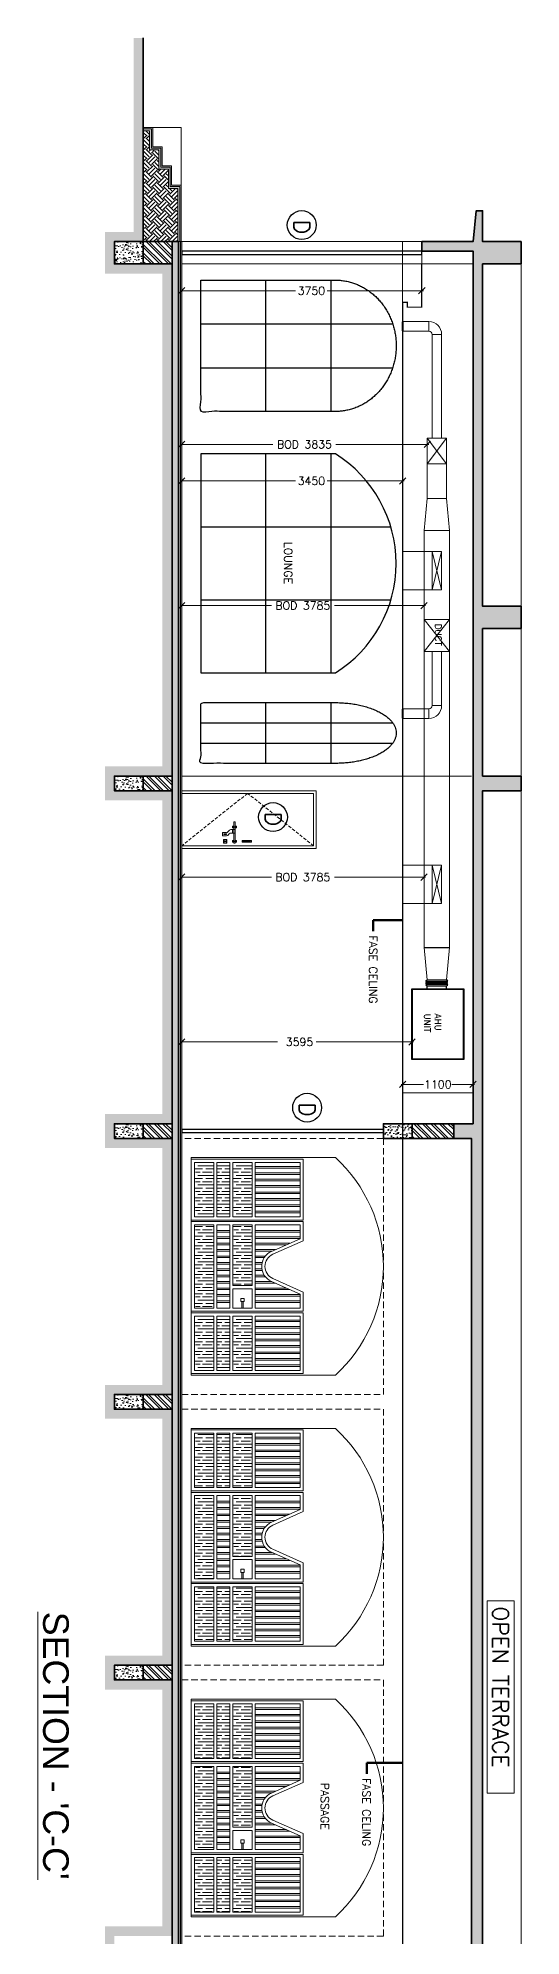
# Model space of a CAD drawing. Header units: millimetres. Extents: x -154478 to 73967, y -24076 to 107303.
# Drawn here: x -94121 to -86576, y 28817 to 58467 of the extents above; entities that cross this region are included whole.
import ezdxf

# ---------------------------------------------------------------- set-up
doc = ezdxf.new("R2010")
doc.units = ezdxf.units.MM
doc.header["$MEASUREMENT"] = 0
doc.header["$PDSIZE"] = -25
doc.linetypes.add('DASHED', pattern=[0.75, 0.5, -0.25])
doc.linetypes.add('HIDDEN', pattern=[0.375, 0.25, -0.125])
for name, color, linetype, lineweight in [('CA-ANNO-DIMS', 8, 'Continuous', 15), ('CA-ANNO-TEXT', 8, 'Continuous', 20), ('CA-DOOR', 8, 'Continuous', 9), ('CA-DOOR-IDEN', 8, 'Continuous', 25), ('CA-ELEVATION', 8, 'Continuous', 15), ('CA-FLOR', 8, 'Continuous', 18), ('CA-GLAZ', 8, 'Continuous', 25), ('CA-HATCH', 8, 'Continuous', 5), ('CA-WALL-EXTR', 8, 'Continuous', 35), ('M-EQPM', 150, 'Continuous', 30), ('M_SUPPLY DUCT', 5, 'Continuous', 9)]:
    doc.layers.add(name, color=color, linetype=linetype, lineweight=lineweight)
doc.layers.add('RCP', color=5, linetype='Continuous')
doc.styles.add('ISO STANDARD', font='simplex.shx')
doc.dimstyles.new('ISO STANDARD', dxfattribs={"dimscale": 100, "dimtxt": 1.25, "dimasz": 1, "dimexe": 0.5, "dimexo": 0.75, "dimgap": 0.25, "dimtad": 0, "dimzin": 9, "dimdsep": 46, "dimtxsty": 'ISO STANDARD', "dimblk": 'OBLIQUE', "dimcen": 0.09, "dimdle": 0.25, "dimclrd": 256, "dimclre": 256, "dimclrt": 256, "dimadec": 0, "dimazin": 2, "dimtfac": 0.09, "dimtofl": 0, "dimtmove": 2, "dimatfit": 0, "dimfxl": 187.5, "dimtolj": 1, "dimtzin": 0, "dimlwd": 9, "dimlwe": 9, "dimarcsym": 2})
pattern_1 = [(315, (-94665.26, 97208.88), (66.29126, 66.29126), []), (315, (-94665.26, 97164.69), (66.29126, 66.29126), [])]
pattern_2 = [(320, (-154854.79, 32453.37), (-12.55043, -143.45204), [15, -165]), (265, (-154854.8, 32453.37), (150.43843, 27.75027), [12, -132]), (10.45144, (-154855.84, 32441.42), (137.888, -115.70177), [12.74804, -140.22842]), (316.1842, (-154814.8, 32453.37), (-33.10386, -213.44827), [22.5, -247.5]), (6.63564, (-154817.55, 32435.59), (194.8237, -186.9324), [19.1221, -210.34275]), (261.18416, (-154814.8, 32453.37), (194.8237, -186.9324), [18, -198]), (291, (-154824.79, 32433.37), (-80.52378, -119.38141), [15, -165]), (236, (-154824.8, 32433.37), (145.03, -48.66307), [12, -132]), (341.45144, (-154831.5, 32423.43), (64.50623, -168.04448), [12.74804, -140.22842]), (307.5, (-154854.794, 32453.375), (66.57877, -2.43197), [0, -130.4, 0, -134, 0, -132.5]), (277.5, (-154854.794, 32453.375), (78.88234, -52.61391), [0, -76.4, 0, -127.4, 0, -50.5]), (237.5, (-154854.794, 32497.975), (-4.510974, -106.764487), [0, -50, 0, -156, 0, -207]), (227.5, (-154854.79, 32517.975), (20.021, -116.63723), [0, -65, 0, -103.6, 0, -147])]

# ---------------------------------------------------------------- blocks, each defined once
blk = doc.blocks.new('D1 - 750X2100 ELV')
at = {"layer": 'CA-DOOR', "linetype": 'HIDDEN', "lineweight": 0, "ltscale": 200}
for p, q in [((40, 2060), (860, 1030)), ((860, 1030), (40, 0))]:
    blk.add_line(p, q, dxfattribs=at)
at = {"layer": 'CA-DOOR'}
for p, q in [((196, 639), (196, 701)), ((246, 639), (196, 639)), ((239, 816), (294, 816)), ((239, 769), (239, 816)), ((239, 793), (294, 793)), ((246, 694), (246, 639)), ((294, 816), (294, 770)), ((900, 0), (0, 0))]:
    blk.add_line(p, q, dxfattribs=at)
for points in [[(0, 0), (0, 0), (0, 2100), (900, 2100), (900, 0)], [(40, 0), (40, 2060), (860, 2060), (860, 0)], [(106, 817), (80, 817), (80, 833), (106, 833)], [(95, 833), (95, 857), (125, 857), (125, 833)], [(125, 817), (125, 793), (95, 793), (95, 817)], [(112, 833), (239, 833)], [(239, 817), (112, 817)], [(294, 833), (331, 833)], [(331, 817), (294, 817)], [(320, 833), (320, 857), (349, 857), (349, 833)], [(349, 817), (349, 793), (320, 793), (320, 817)], [(337, 833), (416, 833), (416, 817), (337, 817)]]:
    blk.add_lwpolyline(points, dxfattribs=at)
for points in [[(98, 943), (122, 943), (122, 1093), (98, 1093)], [(104, 1071), (116, 1071), (116, 966), (104, 966)], [(83, 707), (137, 707), (137, 651), (83, 651)], [(106, 844), (112, 844), (112, 806), (106, 806)], [(106, 697), (114, 697), (114, 662), (106, 662)], [(217, 700), (226, 700), (226, 659), (217, 659)], [(239, 835), (294, 835), (294, 816), (239, 816)], [(331, 844), (337, 844), (337, 806), (331, 806)]]:
    blk.add_lwpolyline(points, close=True, dxfattribs=at)
for centre, radius in [((103, 1085), 1.96), ((103, 952), 1.96), ((117, 1085), 1.96), ((117, 952), 1.96), ((93, 696), 2.93), ((93, 663), 2.93), ((127, 696), 2.93), ((127, 663), 2.93)]:
    blk.add_circle(centre, radius, dxfattribs=at)
for centre, radius, start, end in [((234, 701), 37.5, 120.3294, 180), ((183, 787), 62.1, 300.3294, 315.4295), ((201, 769), 37.5, 315.4295, 0), ((283, 694), 37.5, 124.7817, 180), ((196, 820), 116, 304.7817, 320.0976), ((256, 770), 37.5, 320.0976, 0)]:
    blk.add_arc(centre, radius, start, end, dxfattribs=at)
blk = doc.blocks.new('33')
at = {"layer": 'CA-HATCH', "transparency": 33554687}
h = blk.add_hatch(dxfattribs=at)
h.set_pattern_fill('GOST_WOOD', scale=25)
h.set_pattern_definition([(90, (0, 0), (150, -9e-15), [250, -50]), (90, (50, -50), (150, -9e-15), [150, -37.5, 75, -37.5]), (90, (100, -125), (150, -9e-15), [250, -50])])
h.paths.add_polyline_path([(-9132, 7293), (-9982, 7293), (-9982, 6993), (-9132, 6993)])
h.paths.add_polyline_path([(-8057, 7293), (-9007, 7293), (-9007, 6993), (-8057, 6993)])
h.paths.add_polyline_path([(-6732, 7293), (-7582, 7293), (-7582, 6993), (-6732, 6993)])
h.paths.add_polyline_path([(-6732, 6943), (-7582, 6943), (-7582, 6743), (-6732, 6743)])
h.paths.add_polyline_path([(-6732, 6693), (-7582, 6693), (-7582, 6393), (-6732, 6393)])
h.paths.add_polyline_path([(-7707, 6693), (-9007, 6693), (-9007, 6393), (-7707, 6393)])
h.paths.add_polyline_path([(-9132, 6693), (-9982, 6693), (-9982, 6393), (-9132, 6393)])
h.paths.add_polyline_path([(-9132, 6943), (-9982, 6943), (-9982, 6743), (-9132, 6743)])
at = {"layer": 'CA-DOOR'}
for points in [[(-10032, 8093), (-9082, 8093), (-9082, 6343), (-10032, 6343)], [(-9982, 7343), (-9982, 8043), (-9132, 8043), (-9132, 7343)], [(-9894, 8043), (-9919, 8043), (-9919, 7343), (-9894, 7343)], [(-9819, 8043), (-9794, 8043), (-9794, 7343), (-9819, 7343)], [(-9719, 8043), (-9694, 8043), (-9694, 7343), (-9719, 7343)], [(-9594, 8043), (-9619, 8043), (-9619, 7343), (-9594, 7343)], [(-9494, 8043), (-9519, 8043), (-9519, 7343), (-9494, 7343)], [(-9394, 8043), (-9419, 8043), (-9419, 7343), (-9394, 7343)], [(-9319, 8043), (-9294, 8043), (-9294, 7343), (-9319, 7343)], [(-9219, 8043), (-9194, 8043), (-9194, 7343), (-9219, 7343)], [(-8919, 8043), (-8894, 8043), (-8894, 7343), (-8919, 7343)], [(-8819, 8043), (-8794, 8043), (-8794, 7343), (-8819, 7343)], [(-7894, 8043), (-7919, 8043), (-7919, 7343), (-7894, 7343)], [(-7794, 8043), (-7819, 8043), (-7819, 7343), (-7794, 7343)], [(-6682, 8093), (-7632, 8093), (-7632, 6343), (-6682, 6343)], [(-6732, 7343), (-6732, 8043), (-7582, 8043), (-7582, 7343)], [(-7494, 8043), (-7519, 8043), (-7519, 7343), (-7494, 7343)], [(-7394, 8043), (-7419, 8043), (-7419, 7343), (-7394, 7343)], [(-7319, 8043), (-7294, 8043), (-7294, 7343), (-7319, 7343)], [(-7219, 8043), (-7194, 8043), (-7194, 7343), (-7219, 7343)], [(-7119, 8043), (-7094, 8043), (-7094, 7343), (-7119, 7343)], [(-6994, 8043), (-7019, 8043), (-7019, 7343), (-6994, 7343)], [(-6894, 8043), (-6919, 8043), (-6919, 7343), (-6894, 7343)], [(-6819, 8043), (-6794, 8043), (-6794, 7343), (-6819, 7343)], [(-9982, 6993), (-9982, 7293), (-9132, 7293), (-9132, 6993)], [(-8057, 7293), (-9007, 7293), (-9007, 6993), (-8057, 6993)], [(-8007, 6993), (-7707, 6993), (-7707, 7293), (-8007, 7293)], [(-7807, 7168), (-7807, 7156), (-7807, 7131), (-7807, 7119), (-7857, 7119), (-7857, 7168)], [(-7807, 7156), (-7707, 7156), (-7707, 7131), (-7807, 7131)], [(-6732, 6993), (-6732, 7293), (-7582, 7293), (-7582, 6993)], [(-9132, 6743), (-9982, 6743), (-9982, 6943), (-9132, 6943)], [(-9007, 6743), (-7707, 6743), (-7707, 6943), (-9007, 6943)], [(-8919, 6943), (-8894, 6943), (-8894, 6743), (-8919, 6743)], [(-8819, 6943), (-8794, 6943), (-8794, 6743), (-8819, 6743)], [(-8719, 6943), (-8694, 6943), (-8694, 6743), (-8719, 6743)], [(-8619, 6943), (-8594, 6943), (-8594, 6743), (-8619, 6743)], [(-8519, 6943), (-8494, 6943), (-8494, 6743), (-8519, 6743)], [(-8419, 6943), (-8394, 6943), (-8394, 6743), (-8419, 6743)], [(-8319, 6943), (-8294, 6943), (-8294, 6743), (-8319, 6743)], [(-8219, 6943), (-8194, 6943), (-8194, 6743), (-8219, 6743)], [(-8119, 6943), (-8094, 6943), (-8094, 6743), (-8119, 6743)], [(-8019, 6943), (-7994, 6943), (-7994, 6743), (-8019, 6743)], [(-7919, 6943), (-7894, 6943), (-7894, 6743), (-7919, 6743)], [(-7819, 6943), (-7794, 6943), (-7794, 6743), (-7819, 6743)], [(-7582, 6743), (-6732, 6743), (-6732, 6943), (-7582, 6943)], [(-9132, 6693), (-9132, 6393), (-9982, 6393), (-9982, 6693)], [(-9007, 6693), (-9007, 6393), (-7707, 6393), (-7707, 6693)], [(-7582, 6693), (-7582, 6393), (-6732, 6393), (-6732, 6693)]]:
    blk.add_lwpolyline(points, close=True, dxfattribs=at)
for points in [[(-8757, 8093), (-9057, 8093), (-9057, 6343), (-7657, 6343), (-7657, 8093), (-7957, 8093), (-8168, 7615, -0.642484), (-8546, 7615)], [(-7707, 7343), (-7707, 8043), (-7924, 8043), (-8122, 7594, -0.643448), (-8591, 7594), (-8789, 8043), (-9007, 8043), (-9007, 7343)]]:
    blk.add_lwpolyline(points, format="xyb", close=True, dxfattribs=at)
for points in [[(-8719, 7884), (-8719, 7343), (-8694, 7343), (-8694, 7828)], [(-7994, 7884), (-7994, 7343), (-8019, 7343), (-8019, 7828)], [(-8619, 7658), (-8619, 7343), (-8594, 7343), (-8594, 7601)], [(-8519, 7501), (-8519, 7343), (-8494, 7343), (-8494, 7483)], [(-8394, 7446), (-8394, 7343), (-8419, 7343), (-8419, 7451)], [(-8294, 7451), (-8294, 7343), (-8319, 7343), (-8319, 7446)], [(-8219, 7483), (-8219, 7343), (-8194, 7343), (-8194, 7501)], [(-8119, 7601), (-8119, 7343), (-8094, 7343), (-8094, 7658)]]:
    blk.add_lwpolyline(points, dxfattribs=at)
blk = doc.blocks.new('_Oblique')
at = {"color": 0, "linetype": 'ByBlock', "lineweight": -2}
blk.add_line((-0.5, -0.5), (0.5, 0.5), dxfattribs=at)
blk = doc.blocks.new('*D112')
at = {"layer": 'CA-ANNO-DIMS', "lineweight": 9, "transparency": 16777216}
for p, q in [((-91876, 51558), (-91876, 51598)), ((-88426, 51558), (-88426, 51598)), ((-91901, 51548), (-90097, 51548)), ((-88401, 51548), (-89606, 51548))]:
    blk.add_line(p, q, dxfattribs=at)
at = {"layer": 'Defpoints', "color": 0, "transparency": 16777216}
for p in [(-91876, 51483), (-88426, 51548), (-88426, 51483)]:
    blk.add_point(p, dxfattribs=at)
at = {"layer": 'CA-ANNO-DIMS', "lineweight": 9, "transparency": 16777216, "xscale": 100, "yscale": 100, "zscale": 100, "rotation": 180}
blk.add_blockref('_Oblique', (-91876, 51548), dxfattribs=at)
at = {"layer": 'CA-ANNO-DIMS', "lineweight": 9, "transparency": 16777216, "xscale": 100, "yscale": 100, "zscale": 100}
blk.add_blockref('_Oblique', (-88426, 51548), dxfattribs=at)
at = {"layer": 'CA-ANNO-DIMS', "transparency": 16777216, "insert": (-89851, 51548), "char_height": 125, "attachment_point": 5, "style": 'ISO STANDARD'}
blk.add_mtext('\\A1;3450', dxfattribs=at)
blk = doc.blocks.new('*D113')
at = {"layer": 'CA-ANNO-DIMS', "lineweight": 9, "transparency": 16777216}
for p, q in [((-91876, 54528), (-91876, 54568)), ((-88126, 54528), (-88126, 54568)), ((-91901, 54518), (-90097, 54518)), ((-88101, 54518), (-89606, 54518))]:
    blk.add_line(p, q, dxfattribs=at)
at = {"layer": 'Defpoints', "color": 0, "transparency": 16777216}
for p in [(-91876, 54453), (-88126, 54518), (-88126, 54453)]:
    blk.add_point(p, dxfattribs=at)
at = {"layer": 'CA-ANNO-DIMS', "lineweight": 9, "transparency": 16777216, "xscale": 100, "yscale": 100, "zscale": 100, "rotation": 180}
blk.add_blockref('_Oblique', (-91876, 54518), dxfattribs=at)
at = {"layer": 'CA-ANNO-DIMS', "lineweight": 9, "transparency": 16777216, "xscale": 100, "yscale": 100, "zscale": 100}
blk.add_blockref('_Oblique', (-88126, 54518), dxfattribs=at)
at = {"layer": 'CA-ANNO-DIMS', "transparency": 16777216, "insert": (-89851, 54518), "char_height": 125, "attachment_point": 5, "style": 'ISO STANDARD'}
blk.add_mtext('\\A1;3750', dxfattribs=at)
blk = doc.blocks.new('*D117')
at = {"lineweight": 9, "transparency": 16777216}
for p, q in [((-88451, 42121), (-88098, 42121)), ((-88426, 42062), (-88426, 42171)), ((-87301, 42121), (-87655, 42121)), ((-87326, 42062), (-87326, 42171))]:
    blk.add_line(p, q, dxfattribs=at)
at = {"layer": 'Defpoints', "color": 0, "transparency": 16777216}
for p in [(-88426, 42121), (-88426, 41987), (-87326, 41987)]:
    blk.add_point(p, dxfattribs=at)
at = {"lineweight": 9, "transparency": 16777216, "xscale": 100, "yscale": 100, "zscale": 100, "rotation": 180}
blk.add_blockref('_Oblique', (-88426, 42121), dxfattribs=at)
at = {"lineweight": 9, "transparency": 16777216, "xscale": 100, "yscale": 100, "zscale": 100}
blk.add_blockref('_Oblique', (-87326, 42121), dxfattribs=at)
at = {"transparency": 16777216, "insert": (-87876, 42121), "char_height": 125, "attachment_point": 5, "style": 'ISO STANDARD'}
blk.add_mtext('\\A1;1100', dxfattribs=at)
blk = doc.blocks.new('*D118')
at = {"layer": 'Defpoints', "color": 0, "transparency": 16777216}
for p in [(-91876, 45869), (-88091, 45869), (-91876, 45358)]:
    blk.add_point(p, dxfattribs=at)
at = {"layer": 'M_SUPPLY DUCT', "lineweight": 9, "transparency": 16777216}
for p, q in [((-91876, 45794), (-91876, 45308)), ((-88091, 45794), (-88091, 45308)), ((-91901, 45358), (-90476, 45358)), ((-88066, 45358), (-89492, 45358))]:
    blk.add_line(p, q, dxfattribs=at)
at = {"layer": 'M_SUPPLY DUCT', "lineweight": 9, "transparency": 16777216, "xscale": 100, "yscale": 100, "zscale": 100, "rotation": 180}
blk.add_blockref('_Oblique', (-91876, 45358), dxfattribs=at)
at = {"layer": 'M_SUPPLY DUCT', "lineweight": 9, "transparency": 16777216, "xscale": 100, "yscale": 100, "zscale": 100}
blk.add_blockref('_Oblique', (-88091, 45358), dxfattribs=at)
at = {"layer": 'M_SUPPLY DUCT', "transparency": 16777216, "insert": (-89984, 45358), "char_height": 125, "attachment_point": 5, "style": 'ISO STANDARD'}
blk.add_mtext('\\A1;BOD 3785', dxfattribs=at)
blk = doc.blocks.new('*D119')
at = {"layer": 'Defpoints', "color": 0, "transparency": 16777216}
for p in [(-91876, 52629), (-91876, 52119), (-88041, 52040)]:
    blk.add_point(p, dxfattribs=at)
at = {"layer": 'M_SUPPLY DUCT', "lineweight": 9, "transparency": 16777216}
for p, q in [((-91876, 52554), (-91876, 52069)), ((-91901, 52119), (-90451, 52119)), ((-88016, 52119), (-89467, 52119)), ((-88041, 52115), (-88041, 52169))]:
    blk.add_line(p, q, dxfattribs=at)
at = {"layer": 'M_SUPPLY DUCT', "lineweight": 9, "transparency": 16777216, "xscale": 100, "yscale": 100, "zscale": 100, "rotation": 180}
blk.add_blockref('_Oblique', (-91876, 52119), dxfattribs=at)
at = {"layer": 'M_SUPPLY DUCT', "lineweight": 9, "transparency": 16777216, "xscale": 100, "yscale": 100, "zscale": 100}
blk.add_blockref('_Oblique', (-88041, 52119), dxfattribs=at)
at = {"layer": 'M_SUPPLY DUCT', "transparency": 16777216, "insert": (-89959, 52119), "char_height": 125, "attachment_point": 5, "style": 'ISO STANDARD'}
blk.add_mtext('\\A1;BOD 3835', dxfattribs=at)
blk = doc.blocks.new('*D120')
at = {"layer": 'Defpoints', "color": 0, "transparency": 16777216}
for p in [(-91876, 50112), (-91876, 49601), (-88091, 49523)]:
    blk.add_point(p, dxfattribs=at)
at = {"layer": 'M_SUPPLY DUCT', "lineweight": 9, "transparency": 16777216}
for p, q in [((-91876, 50037), (-91876, 49551)), ((-91901, 49601), (-90476, 49601)), ((-88066, 49601), (-89492, 49601)), ((-88091, 49598), (-88091, 49651))]:
    blk.add_line(p, q, dxfattribs=at)
at = {"layer": 'M_SUPPLY DUCT', "lineweight": 9, "transparency": 16777216, "xscale": 100, "yscale": 100, "zscale": 100, "rotation": 180}
blk.add_blockref('_Oblique', (-91876, 49601), dxfattribs=at)
at = {"layer": 'M_SUPPLY DUCT', "lineweight": 9, "transparency": 16777216, "xscale": 100, "yscale": 100, "zscale": 100}
blk.add_blockref('_Oblique', (-88091, 49601), dxfattribs=at)
at = {"layer": 'M_SUPPLY DUCT', "transparency": 16777216, "insert": (-89984, 49601), "char_height": 125, "attachment_point": 5, "style": 'ISO STANDARD'}
blk.add_mtext('\\A1;BOD 3785', dxfattribs=at)
blk = doc.blocks.new('*D121')
at = {"layer": 'Defpoints', "color": 0, "transparency": 16777216}
for p in [(-91876, 43295), (-88281, 43295), (-91876, 42784)]:
    blk.add_point(p, dxfattribs=at)
at = {"layer": 'M_SUPPLY DUCT', "lineweight": 9, "transparency": 16777216}
for p, q in [((-91876, 43220), (-91876, 42734)), ((-88281, 43220), (-88281, 42734)), ((-91901, 42784), (-90381, 42784)), ((-88256, 42784), (-89777, 42784))]:
    blk.add_line(p, q, dxfattribs=at)
at = {"layer": 'M_SUPPLY DUCT', "lineweight": 9, "transparency": 16777216, "xscale": 100, "yscale": 100, "zscale": 100, "rotation": 180}
blk.add_blockref('_Oblique', (-91876, 42784), dxfattribs=at)
at = {"layer": 'M_SUPPLY DUCT', "lineweight": 9, "transparency": 16777216, "xscale": 100, "yscale": 100, "zscale": 100}
blk.add_blockref('_Oblique', (-88281, 42784), dxfattribs=at)
at = {"layer": 'M_SUPPLY DUCT', "transparency": 16777216, "insert": (-90079, 42784), "char_height": 125, "attachment_point": 5, "style": 'ISO STANDARD'}
blk.add_mtext('\\A1; 3595', dxfattribs=at)

msp = doc.modelspace()

# ---------------------------------------------------------------- hatches: boundary and pattern name
at = {"layer": 'CA-HATCH', "transparency": 33554687}
h = msp.add_hatch(dxfattribs=at)
h.set_pattern_fill('EARTH', color=256, scale=500, angle=-45)
h.set_pattern_definition([(315, (-94665.26, 97208.88), (176.7767, -4e-14), [125, -125]), (315, (-94632.11, 97242.03), (176.7767, -4e-14), [125, -125]), (315, (-94598.96, 97275.17), (176.7767, -4e-14), [125, -125]), (45, (-94576.87, 97275.17), (5e-14, 176.7767), [125, -125]), (45, (-94543.72, 97242.03), (5e-14, 176.7767), [125, -125]), (45, (-94510.58, 97208.88), (5e-14, 176.7767), [125, -125])])
h.paths.add_polyline_path([(-92026.456, 46937.426), (-92026.456, 54937.426), (-92926.456, 54937.426), (-92926.456, 55287.426), (-92476.456, 55287.426), (-92476.456, 58467.426), (-92626.456, 58467.426), (-92626.456, 55437.426), (-93076.456, 55437.426), (-93076.456, 54787.426), (-92176.456, 54787.426), (-92176.456, 47087.426), (-93076.456, 47087.426), (-93076.456, 46557.426), (-92176.456, 46557.426), (-92176.456, 41657.426), (-93076.456, 41657.426), (-93076.456, 41127.426), (-92176.456, 41127.426), (-92176.456, 37427.426), (-93076.456, 37427.426), (-93076.456, 36897.426), (-92176.456, 36897.426), (-92176.456, 33197.426), (-93076.456, 33197.426), (-93076.456, 32667.426), (-92176.456, 32667.426), (-92176.456, 28967.426), (-93076.456, 28967.426), (-93076.456, 28437.426), (-92176.456, 28437.426), (-92176.456, 24737.426), (-93076.456, 24737.426), (-93076.456, 24207.426), (-92176.456, 24207.426), (-92176.456, 20507.426), (-93076.456, 20507.426), (-93076.456, 19977.426), (-92176.456, 19977.426), (-92176.456, 16277.426), (-93076.456, 16277.426), (-93076.456, 15747.426), (-92176.456, 15747.426), (-92176.456, 11747.426), (-93076.456, 11747.426), (-93076.456, 11217.426), (-92626.456, 11217.426), (-92626.456, 16.2), (-92476.456, 16.2), (-92476.456, 11367.426), (-92926.456, 11367.426), (-92926.456, 11597.426), (-92026.456, 11597.426), (-92026.456, 15897.426), (-92926.456, 15897.426), (-92926.456, 16127.426), (-92026.456, 16127.426), (-92026.456, 20127.426), (-92926.456, 20127.426), (-92926.456, 20357.426), (-92026.456, 20357.426), (-92026.456, 24357.426), (-92926.456, 24357.426), (-92926.456, 24587.426), (-92026.456, 24587.426), (-92026.456, 28587.426), (-92926.456, 28587.426), (-92926.456, 28817.426), (-92026.456, 28817.426), (-92026.456, 32817.426), (-92926.456, 32817.426), (-92926.456, 33047.426), (-92026.456, 33047.426), (-92026.456, 37047.426), (-92926.456, 37047.426), (-92926.456, 37277.426), (-92026.456, 37277.426), (-92026.456, 41277.426), (-92926.456, 41277.426), (-92926.456, 41507.426), (-92026.456, 41507.426), (-92026.456, 46707.426), (-92926.456, 46707.426), (-92926.456, 46937.426)])
at = {"layer": 'CA-HATCH', "transparency": 33554559}
h = msp.add_hatch(dxfattribs=at)
h.set_pattern_fill('ANSI31', color=256, angle=-90)
h.set_pattern_definition([(315, (-186549.7449, 82652.21702), (0.08838834765, 0.08838834765), [])])
h.paths.add_polyline_path([(-91906.456, 55287.426), (-91886.456, 55287.426), (-91886.456, 56167.426), (-92033.956, 56167.426), (-92033.956, 56467.426), (-92181.456, 56467.426), (-92181.456, 56767.426), (-92328.956, 56767.426), (-92328.956, 57067.426), (-92476.456, 57067.426), (-92476.456, 57047.426), (-92348.956, 57047.426), (-92348.956, 56747.426), (-92201.456, 56747.426), (-92201.456, 56447.426), (-92053.956, 56447.426), (-92053.956, 56147.426), (-91906.456, 56147.426)])
h = msp.add_hatch(dxfattribs=at)
h.set_pattern_fill('AR-SAND', color=256, scale=20, angle=-90)
h.set_pattern_definition([(307.5, (-186549.745, 82652.217), (38.536475, 1.259867), [0, -30.4, 0, -34, 0, -32.5]), (277.5, (-186549.745, 82652.217), (56.44292, -35.395534), [0, -16.4, 0, -27.4, 0, -10.5]), (237.5, (-186549.745, 82676.817), (0.113181, -62.282837), [0, -10, 0, -36, 0, -47]), (227.5, (-186549.745, 82676.817), (17.55351, -60.122532), [0, -5, 0, -23.6, 0, -27])])
h.paths.add_polyline_path([(-91936.456, 55287.426), (-91906.456, 55287.426), (-91906.456, 56147.426), (-92053.956, 56147.426), (-92053.956, 56447.426), (-92201.456, 56447.426), (-92201.456, 56747.426), (-92348.956, 56747.426), (-92348.956, 57047.426), (-92476.456, 57047.426), (-92476.456, 57017.426), (-92378.956, 57017.426), (-92378.956, 56717.426), (-92231.456, 56717.426), (-92231.456, 56417.426), (-92083.956, 56417.426), (-92083.956, 56117.426), (-91936.456, 56117.426)])
at = {"layer": 'CA-HATCH', "transparency": 33554687}
h = msp.add_hatch(dxfattribs=at)
h.set_pattern_fill('EARTH', color=256, scale=500, angle=-45)
h.set_pattern_definition([(315, (-186549.74, 82652.22), (176.7767, -4e-14), [125, -125]), (315, (-186516.6, 82685.36), (176.7767, -4e-14), [125, -125]), (315, (-186483.45, 82718.51), (176.7767, -4e-14), [125, -125]), (45, (-186461.36, 82718.51), (5e-14, 176.7767), [125, -125]), (45, (-186428.21, 82685.36), (5e-14, 176.7767), [125, -125]), (45, (-186395.07, 82652.22), (5e-14, 176.7767), [125, -125])])
h.paths.add_polyline_path([(-92476.456, 55287.426), (-91936.456, 55287.426), (-91936.456, 56117.426), (-92083.956, 56117.426), (-92083.956, 56417.426), (-92231.456, 56417.426), (-92231.456, 56717.426), (-92378.956, 56717.426), (-92378.956, 57017.426), (-92476.456, 57017.426)])
h = msp.add_hatch(dxfattribs=at)
h.set_pattern_fill('AR-CONC', color=256, scale=20, angle=-90)
h.set_pattern_definition(pattern_2)
h.paths.add_polyline_path([(-87326.456, 41507.426), (-87326.456, 55137.426), (-88126.456, 55137.426), (-88126.456, 55287.426), (-87326.456, 55287.426), (-87276.456, 55767.426), (-87176.456, 55767.426), (-87176.456, 55287.426), (-86576.456, 55287.426), (-86576.456, 54937.426), (-87176.456, 54937.426), (-87176.456, 49590.239), (-86576.456, 49590.239), (-86576.456, 49240.239), (-87176.456, 49240.239), (-87176.456, 46937.426), (-86576.456, 46937.426), (-86576.456, 46707.426), (-87176.456, 46707.426), (-87176.456, 15897.426), (-87626.456, 15897.426), (-87626.456, 16127.426), (-87351.456, 16127.426), (-87351.456, 41277.426), (-87626.456, 41277.426), (-87626.456, 41507.426)])
h = msp.add_hatch(dxfattribs=at)
h.set_pattern_fill('AR-CONC', color=256, scale=20, angle=-90)
h.set_pattern_definition([(320, (-94665.26, 110988.88), (-12.55043, -143.45204), [15, -165]), (265, (-94665.26, 110988.88), (150.43843, 27.75027), [12, -132]), (10.45144, (-94666.3, 110976.93), (137.888, -115.70177), [12.74804, -140.22842]), (316.1842, (-94625.26, 110988.88), (-33.10386, -213.44827), [22.5, -247.5]), (6.63564, (-94628.01, 110971.1), (194.8237, -186.9324), [19.1221, -210.34275]), (261.18416, (-94625.26, 110988.88), (194.8237, -186.9324), [18, -198]), (291, (-94635.26, 110968.88), (-80.52378, -119.3814), [15, -165]), (236, (-94635.26, 110968.88), (145.03, -48.66307), [12, -132]), (341.45144, (-94641.97, 110958.93), (64.50623, -168.04448), [12.74804, -140.22842]), (307.5, (-94665.256, 110988.88), (66.57877, -2.43197), [0, -130.4, 0, -134, 0, -132.5]), (277.5, (-94665.256, 110988.88), (78.88234, -52.61391), [0, -76.4, 0, -127.4, 0, -50.5]), (237.5, (-94665.256, 111033.48), (-4.510974, -106.764487), [0, -50, 0, -156, 0, -207]), (227.5, (-94665.26, 111053.48), (20.021, -116.63723), [0, -65, 0, -103.6, 0, -147])])
h.paths.add_polyline_path([(-92476.456, 54937.426), (-92476.456, 55287.426), (-92926.456, 55287.426), (-92926.456, 54937.426)])
h = msp.add_hatch(dxfattribs=at)
h.set_pattern_fill('ANSI32', color=256, scale=250, angle=-90)
h.set_pattern_definition([(315, (-94665.26, 105558.88), (66.29126, 66.29126), []), (315, (-94665.26, 105514.69), (66.29126, 66.29126), [])])
h.paths.add_polyline_path([(-92476.456, 55287.426), (-92476.456, 54937.426), (-92026.456, 54937.426), (-92026.456, 55287.426)])
h = msp.add_hatch(dxfattribs=at)
h.set_pattern_fill('AR-CONC', color=256, scale=20, angle=-90)
h.set_pattern_definition([(320, (-153637.42, 20305.72), (-12.55043, -143.45204), [15, -165]), (265, (-153637.42, 20305.72), (150.43843, 27.75027), [12, -132]), (10.45144, (-153638.46, 20293.77), (137.888, -115.70177), [12.74804, -140.22842]), (316.1842, (-153597.42, 20305.72), (-33.10386, -213.44827), [22.5, -247.5]), (6.63564, (-153600.18, 20287.94), (194.8237, -186.9324), [19.1221, -210.34275]), (261.18416, (-153597.42, 20305.72), (194.8237, -186.9324), [18, -198]), (291, (-153607.42, 20285.72), (-80.52378, -119.38141), [15, -165]), (236, (-153607.42, 20285.72), (145.03, -48.66307), [12, -132]), (341.45144, (-153614.13, 20275.77), (64.50623, -168.04448), [12.74804, -140.22842]), (307.5, (-153637.42, 20305.723), (66.57877, -2.43197), [0, -130.4, 0, -134, 0, -132.5]), (277.5, (-153637.42, 20305.72), (78.88234, -52.61391), [0, -76.4, 0, -127.4, 0, -50.5]), (237.5, (-153637.42, 20350.32), (-4.510974, -106.764487), [0, -50, 0, -156, 0, -207]), (227.5, (-153637.42, 20370.32), (20.021, -116.63723), [0, -65, 0, -103.6, 0, -147])])
h.paths.add_polyline_path([(-91926.456, 55287.426), (-91926.456, 11367.426), (-92026.456, 11367.426), (-92026.456, 55287.426)])
at = {"layer": 'CA-HATCH', "transparency": 33554559}
h = msp.add_hatch(dxfattribs=at)
h.set_pattern_fill('AR-SAND', color=256, scale=20, angle=-90)
h.set_pattern_definition([(307.5, (-104446.868, 61252.67), (38.536475, 1.259867), [0, -30.4, 0, -34, 0, -32.5]), (277.5, (-104446.87, 61252.67), (56.44292, -35.395534), [0, -16.4, 0, -27.4, 0, -10.5]), (237.5, (-104446.868, 61277.27), (0.11318, -62.282837), [0, -10, 0, -36, 0, -47]), (227.5, (-104446.87, 61277.27), (17.55351, -60.12253), [0, -5, 0, -23.6, 0, -27])])
h.paths.add_polyline_path([(-91896.456, 55287.426), (-91896.456, 11367.426), (-91926.456, 11367.426), (-91926.456, 55287.426)])
h = msp.add_hatch(dxfattribs=at)
h.set_pattern_fill('ANSI31', color=256, angle=-90)
h.set_pattern_definition([(315, (-104446.86824, 61252.67013), (0.08838834765, 0.08838834765), [])])
h.paths.add_polyline_path([(-91876.456, 55287.426), (-91876.456, 11367.426), (-91896.456, 11367.426), (-91896.456, 55287.426)])
at = {"layer": 'CA-HATCH', "transparency": 33554687}
h = msp.add_hatch(dxfattribs=at)
h.set_pattern_fill('AR-CONC', color=256, scale=20, angle=-90)
h.set_pattern_definition([(320, (-94665.26, 102638.88), (-12.55043, -143.45204), [15, -165]), (265, (-94665.26, 102638.88), (150.43843, 27.75027), [12, -132]), (10.45144, (-94666.3, 102626.93), (137.888, -115.70177), [12.74804, -140.22842]), (316.1842, (-94625.26, 102638.88), (-33.10386, -213.44827), [22.5, -247.5]), (6.63564, (-94628.01, 102621.1), (194.8237, -186.9324), [19.1221, -210.34275]), (261.18416, (-94625.26, 102638.88), (194.8237, -186.9324), [18, -198]), (291, (-94635.26, 102618.88), (-80.52378, -119.3814), [15, -165]), (236, (-94635.26, 102618.88), (145.03, -48.66307), [12, -132]), (341.45144, (-94641.97, 102608.93), (64.50623, -168.04448), [12.74804, -140.22842]), (307.5, (-94665.256, 102638.88), (66.57877, -2.43197), [0, -130.4, 0, -134, 0, -132.5]), (277.5, (-94665.256, 102638.88), (78.88234, -52.61391), [0, -76.4, 0, -127.4, 0, -50.5]), (237.5, (-94665.256, 102683.48), (-4.510974, -106.764487), [0, -50, 0, -156, 0, -207]), (227.5, (-94665.26, 102703.48), (20.021, -116.63723), [0, -65, 0, -103.6, 0, -147])])
h.paths.add_polyline_path([(-92476.456, 46707.426), (-92476.456, 46937.426), (-92926.456, 46937.426), (-92926.456, 46707.426)])
h = msp.add_hatch(dxfattribs=at)
h.set_pattern_fill('ANSI32', color=256, scale=250, angle=-90)
h.set_pattern_definition(pattern_1)
h.paths.add_polyline_path([(-92476.456, 46937.426), (-92476.456, 46707.426), (-92026.456, 46707.426), (-92026.456, 46937.426)])
h = msp.add_hatch(dxfattribs=at)
h.set_pattern_fill('AR-CONC', color=256, scale=20, angle=-90)
h.set_pattern_definition([(320, (-94665.26, 97208.88), (-12.55043, -143.45204), [15, -165]), (265, (-94665.26, 97208.88), (150.43843, 27.75027), [12, -132]), (10.45144, (-94666.3, 97196.93), (137.888, -115.70177), [12.74804, -140.22842]), (316.1842, (-94625.26, 97208.88), (-33.10386, -213.44827), [22.5, -247.5]), (6.63564, (-94628.01, 97191.1), (194.8237, -186.9324), [19.1221, -210.34275]), (261.18416, (-94625.26, 97208.88), (194.8237, -186.9324), [18, -198]), (291, (-94635.26, 97188.88), (-80.52378, -119.3814), [15, -165]), (236, (-94635.26, 97188.88), (145.03, -48.66307), [12, -132]), (341.45144, (-94641.97, 97178.93), (64.50623, -168.04448), [12.74804, -140.22842]), (307.5, (-94665.256, 97208.88), (66.57877, -2.43197), [0, -130.4, 0, -134, 0, -132.5]), (277.5, (-94665.256, 97208.88), (78.88234, -52.61391), [0, -76.4, 0, -127.4, 0, -50.5]), (237.5, (-94665.256, 97253.48), (-4.510974, -106.764487), [0, -50, 0, -156, 0, -207]), (227.5, (-94665.26, 97273.48), (20.021, -116.63723), [0, -65, 0, -103.6, 0, -147])])
h.paths.add_polyline_path([(-92476.456, 41277.426), (-92476.456, 41507.426), (-92926.456, 41507.426), (-92926.456, 41277.426)])
h = msp.add_hatch(dxfattribs=at)
h.set_pattern_fill('ANSI32', color=256, scale=250, angle=-90)
h.set_pattern_definition(pattern_1)
h.paths.add_polyline_path([(-92026.456, 41277.426), (-92026.456, 41507.426), (-92476.456, 41507.426), (-92476.456, 41277.426)])
h = msp.add_hatch(dxfattribs=at)
h.set_pattern_fill('AR-CONC', color=256, scale=20, angle=-90)
h.set_pattern_definition(pattern_2)
h.paths.add_polyline_path([(-88726.456, 41507.426), (-88726.456, 41277.426), (-88276.456, 41277.426), (-88276.456, 41507.426)])
h = msp.add_hatch(dxfattribs=at)
h.set_pattern_fill('ANSI32', color=256, scale=250, angle=-90)
h.set_pattern_definition([(315, (-154854.79, 32453.375), (66.29126, 66.29126), []), (315, (-154854.79, 32409.18), (66.29126, 66.29126), [])])
h.paths.add_polyline_path([(-87626.456, 41277.426), (-87626.456, 41507.426), (-88276.456, 41507.426), (-88276.456, 41277.426)])
h = msp.add_hatch(dxfattribs=at)
h.set_pattern_fill('AR-CONC', color=256, scale=20, angle=-90)
h.set_pattern_definition([(320, (-94665.26, 92978.88), (-12.55043, -143.45204), [15, -165]), (265, (-94665.26, 92978.88), (150.43843, 27.75027), [12, -132]), (10.45144, (-94666.3, 92966.93), (137.888, -115.70177), [12.74804, -140.22842]), (316.1842, (-94625.26, 92978.88), (-33.10386, -213.44827), [22.5, -247.5]), (6.63564, (-94628.01, 92961.1), (194.8237, -186.9324), [19.1221, -210.34275]), (261.18416, (-94625.26, 92978.88), (194.8237, -186.9324), [18, -198]), (291, (-94635.26, 92958.88), (-80.52378, -119.3814), [15, -165]), (236, (-94635.26, 92958.88), (145.03, -48.66307), [12, -132]), (341.45144, (-94641.97, 92948.93), (64.50623, -168.04448), [12.74804, -140.22842]), (307.5, (-94665.256, 92978.88), (66.57877, -2.43197), [0, -130.4, 0, -134, 0, -132.5]), (277.5, (-94665.256, 92978.88), (78.88234, -52.61391), [0, -76.4, 0, -127.4, 0, -50.5]), (237.5, (-94665.256, 93023.48), (-4.510974, -106.764487), [0, -50, 0, -156, 0, -207]), (227.5, (-94665.26, 93043.48), (20.021, -116.63723), [0, -65, 0, -103.6, 0, -147])])
h.paths.add_polyline_path([(-92476.456, 37047.426), (-92476.456, 37277.426), (-92926.456, 37277.426), (-92926.456, 37047.426)])
h = msp.add_hatch(dxfattribs=at)
h.set_pattern_fill('ANSI32', color=256, scale=250, angle=-90)
h.set_pattern_definition([(315, (-94665.26, 92978.88), (66.29126, 66.29126), []), (315, (-94665.26, 92934.69), (66.29126, 66.29126), [])])
h.paths.add_polyline_path([(-92026.456, 37047.426), (-92026.456, 37277.426), (-92476.456, 37277.426), (-92476.456, 37047.426)])
h = msp.add_hatch(dxfattribs=at)
h.set_pattern_fill('AR-CONC', color=256, scale=20, angle=-90)
h.set_pattern_definition([(320, (-94665.26, 88748.88), (-12.55043, -143.45204), [15, -165]), (265, (-94665.26, 88748.88), (150.43843, 27.75027), [12, -132]), (10.45144, (-94666.3, 88736.93), (137.888, -115.70177), [12.74804, -140.22842]), (316.1842, (-94625.26, 88748.88), (-33.10386, -213.44827), [22.5, -247.5]), (6.63564, (-94628.01, 88731.1), (194.8237, -186.9324), [19.1221, -210.34275]), (261.18416, (-94625.26, 88748.88), (194.8237, -186.9324), [18, -198]), (291, (-94635.26, 88728.88), (-80.52378, -119.3814), [15, -165]), (236, (-94635.26, 88728.88), (145.03, -48.66307), [12, -132]), (341.45144, (-94641.97, 88718.93), (64.50623, -168.04448), [12.74804, -140.22842]), (307.5, (-94665.256, 88748.88), (66.57877, -2.43197), [0, -130.4, 0, -134, 0, -132.5]), (277.5, (-94665.256, 88748.88), (78.88234, -52.61391), [0, -76.4, 0, -127.4, 0, -50.5]), (237.5, (-94665.256, 88793.48), (-4.510974, -106.764487), [0, -50, 0, -156, 0, -207]), (227.5, (-94665.26, 88813.48), (20.021, -116.63723), [0, -65, 0, -103.6, 0, -147])])
h.paths.add_polyline_path([(-92476.456, 32817.426), (-92476.456, 33047.426), (-92926.456, 33047.426), (-92926.456, 32817.426)])
h = msp.add_hatch(dxfattribs=at)
h.set_pattern_fill('ANSI32', color=256, scale=250, angle=-90)
h.set_pattern_definition([(315, (-94665.26, 88748.88), (66.29126, 66.29126), []), (315, (-94665.26, 88704.69), (66.29126, 66.29126), [])])
h.paths.add_polyline_path([(-92026.456, 32817.426), (-92026.456, 33047.426), (-92476.456, 33047.426), (-92476.456, 32817.426)])

# ---------------------------------------------------------------- linework, layer by layer
at = {"color": 2}
for points in [[(-88091.262, 44259.102), (-87691.262, 44259.102)], [(-88043.662, 43752.421), (-87738.862, 43752.421)]]:
    msp.add_lwpolyline(points, dxfattribs=at)
at = {"layer": 'CA-ANNO-DIMS'}
for p, q in [((-88426.456, 54337.426), (-88426.456, 55287.426)), ((-88426.456, 41987.157), (-87326.456, 41987.157))]:
    msp.add_line(p, q, dxfattribs=at)
at = {"layer": 'CA-ANNO-TEXT'}
msp.add_lwpolyline([(-87107.142, 34056.117), (-86682.142, 34056.117), (-86682.142, 31047.535), (-87107.142, 31047.535)], close=True, dxfattribs=at)
at = {"layer": 'CA-DOOR-IDEN'}
for centre in [(-90001.456, 55544.676), (-90449.631, 46296.964), (-89917.781, 41757.151)]:
    msp.add_circle(centre, 225, dxfattribs=at)
at = {"layer": 'CA-ELEVATION'}
for p, q in [((-91886.456, 57067.426), (-92328.956, 57067.426)), ((-91886.456, 56167.426), (-91886.456, 57067.426)), ((-91876.456, 55287.426), (-88126.456, 55287.426)), ((-88126.456, 55287.426), (-88126.456, 54937.426)), ((-91876.456, 54937.426), (-87326.456, 54937.426)), ((-86576.456, 54937.426), (-86576.456, 16127.426)), ((-91876.456, 46937.426), (-87351.456, 46937.426))]:
    msp.add_line(p, q, dxfattribs=at)
at = {"layer": 'CA-ELEVATION', "linetype": 'DASHED', "ltscale": 200}
for points in [[(-91876.456, 37277.426), (-88726.456, 37277.426), (-88726.456, 41277.426), (-91876.456, 41277.426)], [(-91876.456, 37047.426), (-88726.456, 37047.426), (-88726.456, 33047.426), (-91876.456, 33047.426)], [(-91876.456, 32817.426), (-88726.456, 32817.426), (-88726.456, 28817.426), (-91876.456, 28817.426)]]:
    msp.add_lwpolyline(points, dxfattribs=at)
at = {"layer": 'CA-ELEVATION'}
for points in [[(-91726.456, 40977.426), (-89476.456, 40977.426, -0.441176471), (-89476.456, 37577.426), (-91726.456, 37577.426)], [(-91726.456, 36747.426), (-89476.456, 36747.426, -0.441176471), (-89476.456, 33347.426), (-91726.456, 33347.426)], [(-91726.456, 32517.426), (-89476.456, 32517.426, -0.441176471), (-89476.456, 29117.426), (-91726.456, 29117.426)]]:
    msp.add_lwpolyline(points, format="xyb", close=True, dxfattribs=at)
at = {"layer": 'CA-FLOR', "ltscale": 100}
for p, q in [((-91876.456, 55287.426), (-91926.456, 55287.426)), ((-91896.456, 11367.426), (-91896.456, 55287.426)), ((-91876.456, 11367.426), (-91876.456, 55287.426))]:
    msp.add_line(p, q, dxfattribs=at)
at = {"layer": 'CA-FLOR'}
for points in [[(-92476.456, 57067.426), (-92328.956, 57067.426), (-92328.956, 56767.426), (-92181.456, 56767.426), (-92181.456, 56467.426), (-92033.956, 56467.426), (-92033.956, 56167.426), (-91886.456, 56167.426), (-91886.456, 55287.426)], [(-92476.456, 57047.426), (-92348.956, 57047.426), (-92348.956, 56747.426), (-92201.456, 56747.426), (-92201.456, 56447.426), (-92053.956, 56447.426), (-92053.956, 56147.426), (-91906.456, 56147.426), (-91906.456, 55287.426)], [(-92476.456, 57017.426), (-92378.956, 57017.426), (-92378.956, 56717.426), (-92231.456, 56717.426), (-92231.456, 56417.426), (-92083.956, 56417.426), (-92083.956, 56117.426), (-91936.456, 56117.426), (-91936.456, 55287.426)]]:
    msp.add_lwpolyline(points, dxfattribs=at)
at = {"layer": 'CA-FLOR', "lineweight": 35, "ltscale": 100}
msp.add_lwpolyline([(-87351.456, 16127.426), (-87351.456, 41277.426), (-87626.456, 41277.426), (-87626.456, 41507.426), (-87326.456, 41507.426), (-87326.456, 55137.426), (-88126.456, 55137.426), (-88126.456, 55287.426), (-87326.456, 55287.426), (-87276.456, 55767.426), (-87176.456, 55767.426), (-87176.456, 55287.426), (-86576.456, 55287.426), (-86576.456, 54937.426), (-87176.456, 54937.426), (-87176.456, 49590.239), (-86576.456, 49590.239), (-86576.456, 49240.239), (-87176.456, 49240.239), (-87176.456, 46937.426), (-86576.456, 46937.426), (-86576.456, 46707.426), (-87176.456, 46707.426), (-87176.456, 15897.426)], dxfattribs=at)
for points in [[(-92476.456, 55287.426), (-92476.456, 54937.426), (-92926.456, 54937.426), (-92926.456, 55287.426)], [(-91926.456, 55287.426), (-91926.456, 11367.426), (-92026.456, 11367.426), (-92026.456, 55287.426)], [(-92476.456, 46937.426), (-92476.456, 46707.426), (-92926.456, 46707.426), (-92926.456, 46937.426)], [(-92476.456, 41507.426), (-92476.456, 41277.426), (-92926.456, 41277.426), (-92926.456, 41507.426)], [(-88276.456, 41507.426), (-88276.456, 41277.426), (-88726.456, 41277.426), (-88726.456, 41507.426)], [(-92476.456, 37277.426), (-92476.456, 37047.426), (-92926.456, 37047.426), (-92926.456, 37277.426)], [(-92476.456, 33047.426), (-92476.456, 32817.426), (-92926.456, 32817.426), (-92926.456, 33047.426)]]:
    msp.add_lwpolyline(points, close=True, dxfattribs=at)
at = {"layer": 'CA-GLAZ'}
for p, q in [((-90559.789, 52632.616), (-90559.789, 54685.133)), ((-89543.122, 52632.616), (-89543.122, 54685.133)), ((-91576.456, 54000.961), (-88580.787, 54000.961)), ((-91576.456, 53316.789), (-88580.787, 53316.789)), ((-90559.789, 48549.112), (-90559.789, 51969.009)), ((-89543.122, 48549.112), (-89543.122, 51969.009)), ((-91576.456, 50829.043), (-88608.798, 50829.043)), ((-91576.456, 49689.077), (-88608.798, 49689.077)), ((-90559.789, 47135.398), (-90559.789, 48084.792)), ((-89543.122, 47135.398), (-89543.122, 48084.792)), ((-91576.456, 47768.327), (-88580.787, 47768.327)), ((-91576.456, 47451.863), (-88580.787, 47451.863))]:
    msp.add_line(p, q, dxfattribs=at)
for points in [[(-88126.456, 55137.426), (-91876.456, 55137.426), (-91876.456, 55087.426), (-88126.456, 55087.426)], [(-88726.456, 41417.426), (-91876.456, 41417.426), (-91876.456, 41367.426), (-88726.456, 41367.426)]]:
    msp.add_lwpolyline(points, close=True, dxfattribs=at)
msp.add_lwpolyline([(-89476.456, 48549.112, 0.555572153), (-89476.456, 51969.009), (-91576.456, 51969.009), (-91576.456, 48549.112)], format="xyb", close=True, dxfattribs=at)
for points, weights, knots in [([(-91576.456, 54685.133), (-91576.456, 53658.875), (-91576.456, 52632.616), (-90526.456, 52632.616), (-89476.456, 52632.616), (-88526.456, 52632.616), (-88526.456, 53658.875), (-88526.456, 54685.133), (-89476.456, 54685.133), (-90526.456, 54685.133), (-91576.456, 54685.133)], [1, 1, 1, 1, 1, 0.707106781187, 1, 0.707106781187, 1, 1, 1], [0, 0, 0, 1, 1, 2, 2, 3.570796327, 3.570796327, 5.141592654, 5.141592654, 6.141592654, 6.141592654, 6.141592654]), ([(-89476.456, 47135.398), (-88526.456, 47135.398), (-88526.456, 47610.095), (-88526.456, 48084.792), (-89476.456, 48084.792), (-90526.456, 48084.792), (-91576.456, 48084.792), (-91576.456, 47610.095), (-91576.456, 47135.398), (-90526.456, 47135.398), (-89476.456, 47135.398)], [1, 0.707106781187, 1, 0.707106781187, 1, 1, 1, 1, 1, 1, 1], [0, 0, 0, 1.570796327, 1.570796327, 3.141592654, 3.141592654, 4.141592654, 4.141592654, 5.141592654, 5.141592654, 6.141592654, 6.141592654, 6.141592654])]:
    msp.add_rational_spline(points, weights, degree=2, knots=knots, dxfattribs=at)
at = {"layer": 'CA-WALL-EXTR', "ltscale": 100}
for p, q in [((-92476.456, 55287.426), (-92026.456, 55287.426)), ((-92476.456, 54937.426), (-92026.456, 54937.426)), ((-92476.456, 46937.426), (-92026.456, 46937.426)), ((-92476.456, 46707.426), (-92026.456, 46707.426)), ((-92476.456, 41507.426), (-92026.456, 41507.426)), ((-92476.456, 41277.426), (-92026.456, 41277.426)), ((-88276.456, 41507.426), (-87626.456, 41507.426)), ((-88276.456, 41277.426), (-87626.456, 41277.426)), ((-92476.456, 37277.426), (-92026.456, 37277.426)), ((-92476.456, 37047.426), (-92026.456, 37047.426)), ((-92476.456, 33047.426), (-92026.456, 33047.426)), ((-92476.456, 32817.426), (-92026.456, 32817.426))]:
    msp.add_line(p, q, dxfattribs=at)
msp.add_lwpolyline([(-92476.456, 55287.426), (-92476.456, 58467.426)], dxfattribs=at)
at = {"layer": 'M-EQPM'}
for p, q in [((-88043.662, 43616.226), (-88043.662, 43662.073)), ((-87738.862, 43616.226), (-87738.862, 43662.073))]:
    msp.add_line(p, q, dxfattribs=at)
at = {"layer": 'M-EQPM', "ltscale": 1.5}
for points in [[(-88281.456, 42507.426), (-88281.456, 43616.226), (-87471.456, 43616.226), (-87471.456, 42507.426)], [(-88271.456, 42517.426), (-88271.456, 43606.226), (-87481.456, 43606.226), (-87481.456, 42517.426)]]:
    msp.add_lwpolyline(points, close=True, dxfattribs=at)
at = {"layer": 'M-EQPM'}
for points in [[(-88043.662, 43729.834), (-88064.113, 43739.914), (-88043.662, 43752.421)], [(-88043.662, 43707.247), (-88064.113, 43717.327), (-88043.662, 43729.834)], [(-88043.662, 43684.66), (-88064.113, 43694.741), (-88043.662, 43707.247)], [(-88043.662, 43662.073), (-88064.113, 43672.154), (-88043.662, 43684.66)], [(-88043.662, 43752.421), (-87738.862, 43752.421)], [(-88043.662, 43729.834), (-87738.862, 43729.834)], [(-88043.662, 43707.247), (-87738.862, 43707.247)], [(-88043.662, 43684.66), (-87738.862, 43684.66)], [(-88043.662, 43662.073), (-87738.862, 43662.073)], [(-87738.862, 43729.834), (-87718.412, 43739.914), (-87738.862, 43752.421)], [(-87738.862, 43707.247), (-87718.412, 43717.327), (-87738.862, 43729.834)], [(-87738.862, 43684.66), (-87718.412, 43694.741), (-87738.862, 43707.247)], [(-87738.862, 43662.073), (-87718.412, 43672.154), (-87738.862, 43684.66)]]:
    msp.add_lwpolyline(points, dxfattribs=at)
at = {"layer": 'M_SUPPLY DUCT', "color": 3, "const_width": 30}
for points in [[(-88426.456, 54037.426), (-88426.456, 53887.426)], [(-88426.456, 47837.426), (-88426.456, 47987.426)]]:
    msp.add_lwpolyline(points, dxfattribs=at)
at = {"layer": 'M_SUPPLY DUCT', "color": 5}
for points in [[(-88426.456, 54037.426), (-88426.456, 54037.426), (-88041.262, 54037.426)], [(-88016.262, 54037.426), (-88016.262, 53887.426)], [(-87966.262, 53837.426), (-87816.262, 53837.426)], [(-87741.262, 52213.206), (-88041.262, 51813.206)], [(-87741.262, 51813.206), (-88041.262, 52213.206)], [(-88091.262, 44259.102), (-88091.262, 50770.873)], [(-87691.262, 50770.873), (-88091.262, 50770.873)], [(-87691.262, 44259.102), (-87691.262, 50770.873)], [(-87966.262, 50447.897), (-88426.456, 50447.897)], [(-87966.262, 50447.897), (-87816.262, 49847.897)], [(-87816.262, 50447.897), (-87966.262, 49847.897)], [(-87966.262, 49847.897), (-88426.456, 49847.897)], [(-87691.262, 49383.976), (-88091.262, 48883.976)], [(-87691.262, 48883.976), (-88091.262, 49383.976)], [(-87816.262, 48883.976), (-87816.262, 48037.426)], [(-87966.262, 48037.426), (-87816.262, 48037.426)], [(-88016.262, 47987.426), (-88016.262, 47837.426)], [(-88426.456, 45545.444), (-87816.262, 45545.444)], [(-87966.262, 45545.444), (-87816.262, 44945.444)], [(-87816.262, 45545.444), (-87966.262, 44945.444)], [(-88426.456, 44945.444), (-87816.262, 44945.444)]]:
    msp.add_lwpolyline(points, dxfattribs=at)
for points in [[(-87816.262, 52213.206), (-87816.262, 53837.426, 0.414213562), (-88016.262, 54037.426), (-88426.456, 54037.426)], [(-87966.262, 52213.206), (-87966.262, 53837.426, 0.414213562), (-88016.262, 53887.426), (-88426.456, 53887.426)], [(-88426.456, 47987.426), (-88016.262, 47987.426, 0.414213562), (-87966.262, 48037.426), (-87966.262, 48883.976)], [(-88426.456, 47837.426), (-88016.262, 47837.426, 0.414213562), (-87816.262, 48037.426), (-87816.262, 48883.976)]]:
    msp.add_lwpolyline(points, format="xyb", dxfattribs=at)
for points in [[(-87741.262, 52213.206), (-87741.262, 51813.206), (-88041.262, 51813.206), (-88041.262, 52213.206)], [(-87741.262, 51813.206), (-87741.262, 51270.873), (-88041.262, 51270.873), (-88041.262, 51813.206)], [(-87741.262, 51270.873), (-87691.262, 50770.873), (-88091.262, 50770.873), (-88041.262, 51270.873)], [(-87966.262, 50447.897), (-87816.262, 50447.897), (-87816.262, 49847.897), (-87966.262, 49847.897)], [(-87691.262, 49383.976), (-87691.262, 48883.976), (-88091.262, 48883.976), (-88091.262, 49383.976)], [(-87966.262, 45545.444), (-87816.262, 45545.444), (-87816.262, 44945.444), (-87966.262, 44945.444)], [(-87691.262, 44259.102), (-87738.862, 43752.421), (-88043.662, 43752.421), (-88091.262, 44259.102)]]:
    msp.add_lwpolyline(points, close=True, dxfattribs=at)
at = {"layer": 'RCP', "color": 8}
msp.add_lwpolyline([(-88126.456, 16127.426, 20, 20, 0), (-88126.456, 16802.426, 20, 20, 0), (-88351.456, 16802.426, 20, 20, 0), (-88351.456, 16727.426, 20, 20, 0), (-88426.456, 16727.426, 20, 20, 0), (-88426.456, 54337.426, 20, 20, 0), (-88351.456, 54337.426, 20, 20, 0), (-88351.456, 54262.426, 20, 20, 0), (-88126.456, 54262.426, 20, 20, 0), (-88126.456, 54937.426, 0, 0, 0)], format="xyseb", dxfattribs=at)

# ---------------------------------------------------------------- block references
at = {"layer": 'CA-DOOR', "xscale": -1, "rotation": 270}
msp.add_blockref('D1 - 750X2100 ELV', (-91876.456, 45807.426), dxfattribs=at)
at = {"layer": 'CA-DOOR', "rotation": 270}
for p in [(-98069.809, 30920.715), (-98069.809, 26690.715), (-98069.809, 22460.715)]:
    msp.add_blockref('33', p, dxfattribs=at)

# ---------------------------------------------------------------- texts
at = {"layer": 'CA-ANNO-TEXT', "attachment_point": 1, "rotation": 270, "style": 'ISO STANDARD'}
for s, insert, char_height, width in [('LOUNGE', (-90150.311, 50595.324), 125, 697.67857), ('FASE CELING', (-88825.159, 44448.64), 125, 1191.72619), ('\\pxql;AHU\\PUNIT', (-87823.062, 43226.026, -470.1), 100, 315.28571), ("{\\fArial|b0|i0|c0|p34;\\LSECTION - 'C-C'}", (-93640.97, 33883.566), 400, 4164.70941), ('\\pxql;OPEN TERRACE', (-86769.642, 33968.617), 250, 2835.83333), ('\\pxql;PASSAGE', (-89577.572, 31211.056), 125, 697.67857), ('FASE CELING', (-88928.558, 31286.3), 125, 1191.72619)]:
    msp.add_mtext(s, dxfattribs=dict(at, insert=insert, char_height=char_height, width=width))
at = {"layer": 'CA-DOOR-IDEN', "char_height": 250, "width": 169.16667, "attachment_point": 1, "rotation": 269.9999652, "style": 'ISO STANDARD'}
for insert in [(-89875.48, 55600.787), (-90323.655, 46353.075), (-89791.805, 41813.262)]:
    msp.add_mtext('\\pxqc;D', dxfattribs=dict(at, insert=insert))
at = {"layer": 'M_SUPPLY DUCT', "color": 5, "insert": (-87818.909, 49316.275), "char_height": 100, "width": 372.42857, "attachment_point": 1, "rotation": 270, "style": 'ISO STANDARD'}
msp.add_mtext('\\pxql;DUCT', dxfattribs=at)

# ---------------------------------------------------------------- dimensions: what is measured, and where the dimension line sits
at = {"color": 2}
dim = msp.add_linear_dim(base=(-88426.456, 42120.782), p1=(-87326.456, 41987.157), p2=(-88426.456, 41987.157), dimstyle='ISO STANDARD', dxfattribs=at)
dim.commit()
dim.dimension.update_dxf_attribs({"geometry": '*D117', "text_midpoint": (-87876.456, 42120.782)})
at = {"layer": 'CA-ANNO-DIMS'}
for base, p1, p2, picture, middle in [((-88126.456, 54518.203), (-91876.456, 54453.118), (-88126.456, 54453.118), '*D113', (-89851.456, 54518.203)), ((-88426.456, 51548.333), (-91876.456, 51483.248), (-88426.456, 51483.248), '*D112', (-89851.456, 51548.333))]:
    dim = msp.add_linear_dim(base=base, p1=p1, p2=p2, angle=180, dimstyle='ISO STANDARD', override={"dimtmove": 1}, dxfattribs=at)
    dim.commit()
    dim.dimension.update_dxf_attribs({"geometry": picture, "text_midpoint": middle, "dimtype": 160})
at = {"layer": 'M_SUPPLY DUCT', "color": 5}
for base, p1, p2, text, picture, middle in [((-91876.456, 52118.533), (-88041.262, 52040.452), (-91876.456, 52629.433), 'BOD <>', '*D119', (-89958.859, 52118.533)), ((-91876.456, 49600.972), (-88091.262, 49522.891), (-91876.456, 50111.873), 'BOD <>', '*D120', (-89983.859, 49600.972)), ((-91876.456, 45358.187), (-88091.262, 45869.087), (-91876.456, 45869.087), 'BOD <>', '*D118', (-89983.859, 45358.187)), ((-91876.456, 42784.01), (-88281.456, 43294.911), (-91876.456, 43294.911), ' <>', '*D121', (-90078.956, 42784.01))]:
    dim = msp.add_linear_dim(base=base, p1=p1, p2=p2, text=text, dimstyle='ISO STANDARD', override={"dimdec": 0, "dimrnd": 5}, dxfattribs=at)
    dim.commit()
    dim.dimension.update_dxf_attribs({"geometry": picture, "text_midpoint": middle})

# ---------------------------------------------------------------- leaders
at = {"layer": 'CA-ANNO-TEXT'}
for points in [[(-88426.456, 44686.502), (-88883.934, 44686.502), (-88883.934, 44514.861)], [(-88426.456, 31524.162), (-88987.334, 31524.162), (-88987.334, 31352.521)]]:
    msp.add_leader(points, dimstyle='ISO STANDARD', override={"dimgap": 0.1, "dimlwd": 65535}, dxfattribs=at)

doc.saveas('drawing.dxf')
